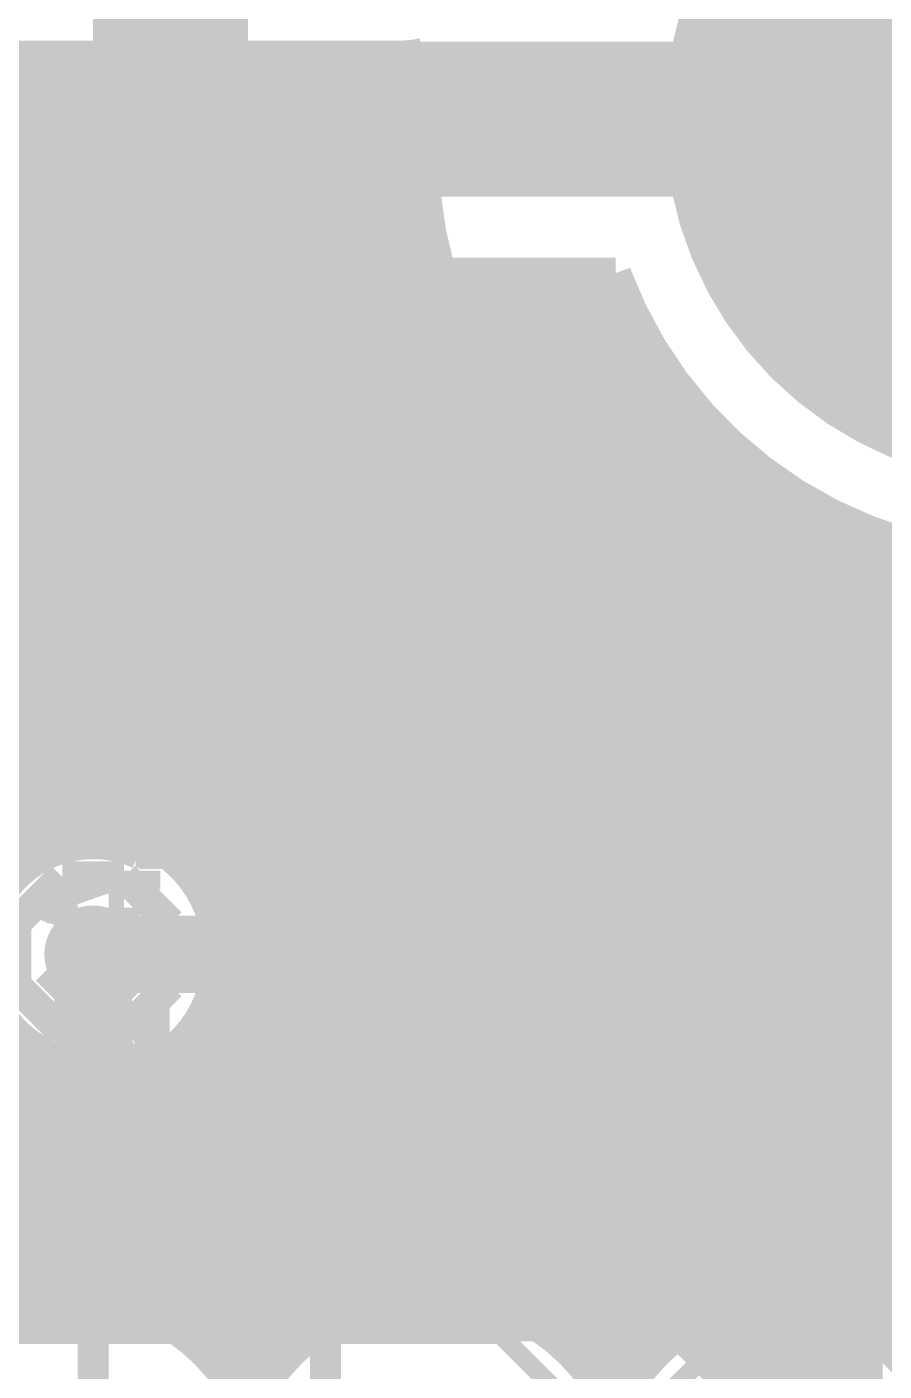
# Model space of a CAD drawing. Extents: x -5 to 157, y -120 to 103.
# Drawn here: x 94.07 to 101.1, y 77.73 to 88.76 of the extents above; entities that cross this region are included whole.
import ezdxf

# ---------------------------------------------------------------- set-up
doc = ezdxf.new("R2010")
doc.units = 0
doc.header["$MEASUREMENT"] = 0
doc.layers.get('0').update_dxf_attribs({"linetype": 'CONTINUOUS'})
for name, color, linetype in [('22-304-2_BOT', 7, 'CONTINUOUS'), ('22-304-2_DRD', 7, 'CONTINUOUS'), ('22-304-2_DRL', 2, 'CONTINUOUS'), ('22-304-2_IN1', 4, 'CONTINUOUS'), ('22-304-2_IN2', 3, 'CONTINUOUS'), ('22-304-2_SMB', 5, 'CONTINUOUS'), ('22-304-2_SMT', 10, 'CONTINUOUS'), ('22-304-2_SPB', 14, 'CONTINUOUS'), ('22-304-2_SSB', 12, 'CONTINUOUS'), ('22-304-2_SST', 11, 'CONTINUOUS'), ('22-304-2_TOP', 13, 'CONTINUOUS'), ('THRUHOLE_TAP', 7, 'CONTINUOUS')]:
    doc.layers.add(name, color=color, linetype=linetype)

# ---------------------------------------------------------------- blocks, each defined once
blk = doc.blocks.new('ROUND_1')
at = {"const_width": 2.99974}
blk.add_lwpolyline([(-1.49987, 0, 1), (1.49987, 0, 1)], format="xyb", close=True, dxfattribs=at)
blk = doc.blocks.new('ROUND_39')
at = {"const_width": 0.40005}
blk.add_lwpolyline([(-0.200024, 0, 1), (0.200024, 0, 1)], format="xyb", close=True, dxfattribs=at)
blk = doc.blocks.new('RECTANGLE_62')
blk.add_solid([(0.35052, 0.25019), (0.35052, -0.25019), (-0.35052, 0.25019), (-0.35052, -0.25019)])
blk = doc.blocks.new('ROUND_83')
at = {"const_width": 1.6002}
blk.add_lwpolyline([(-0.8001, 0, 1), (0.8001, 0, 1)], format="xyb", close=True, dxfattribs=at)
blk = doc.blocks.new('ROUND_88')
at = {"const_width": 0.10033}
blk.add_lwpolyline([(-0.050164, 0, 1), (0.050164, 0, 1)], format="xyb", close=True, dxfattribs=at)
blk = doc.blocks.new('RECTANGLE_11')
blk.add_solid([(0.40005, 0.29972), (0.40005, -0.29972), (-0.40005, 0.29972), (-0.40005, -0.29972)])
blk = doc.blocks.new('ROUND_80')
at = {"const_width": 0.10033}
blk.add_lwpolyline([(-0.050164, 0, 1), (0.050164, 0, 1)], format="xyb", close=True, dxfattribs=at)

msp = doc.modelspace()

# ---------------------------------------------------------------- linework, layer by layer
at = {"layer": '22-304-2_BOT'}
for points, const_width in [([(88.9, 94.91472), (89.61628, 94.91472), (95.25, 89.281), (95.25, 85.725), (99.568, 81.407), (100.9142, 81.407), (101.6, 80.7212)], 1.27), ([(100.38334, 76.7334), (100.457, 76.80706), (100.457, 77.724), (92.41536, 85.76564), (91.44, 85.76564)], 1.27), ([(94.615, 81.153), (94.615, 79.77378)], 0.635), ([(94.615, 79.77378), (92.71, 79.77378)], 0.635), ([(96.52, 79.77378), (94.615, 79.77378)], 0.635), ([(101.6, 79.2988), (100.5332, 78.232), (100.4697, 78.232), (100.4697, 76.82992), (100.38334, 76.75626), (100.38334, 76.7334)], 0.635), ([(94.615, 78.97368), (94.615, 76.96454), (94.3864, 76.7334)], 0.254), ([(96.52, 78.97368), (96.52, 77.59954), (97.3836, 76.7334)], 0.254)]:
    msp.add_lwpolyline(points, dxfattribs=dict(at, const_width=const_width))
at = {"layer": '22-304-2_DRD', "const_width": 0.254}
for points in [[(103.57104, 89.27084), (101.03104, 86.73084)], [(94.361, 81.788), (93.98, 81.407)], [(94.869, 81.788), (94.361, 81.788)], [(95.25, 81.407), (94.869, 81.788)], [(94.361, 81.534), (94.361, 81.407)], [(94.488, 81.534), (94.361, 81.534)], [(94.488, 81.407), (94.488, 81.534)], [(94.742, 81.534), (94.742, 81.407)], [(94.869, 81.534), (94.742, 81.534)], [(94.869, 81.407), (94.869, 81.534)], [(93.98, 81.407), (93.98, 80.899)], [(94.361, 81.407), (94.488, 81.407)], [(94.742, 81.407), (94.869, 81.407)], [(95.25, 80.899), (95.25, 81.407)], [(94.488, 80.772), (94.234, 81.026)], [(94.996, 81.026), (94.742, 80.772)], [(93.98, 80.899), (94.361, 80.518)], [(94.869, 80.518), (95.25, 80.899)], [(94.742, 80.772), (94.488, 80.772)], [(94.361, 80.518), (94.869, 80.518)]]:
    msp.add_lwpolyline(points, dxfattribs=at)
at = {"layer": '22-304-2_IN2'}
for points, const_width in [([(83.12404, 77.5208), (83.185, 77.57922), (83.185, 81.915), (89.27084, 88.00084), (102.30104, 88.00084)], 1.27), ([(98.89998, 86.73846), (89.79154, 86.73846)], 0.254), ([(93.98, 86.73846), (93.98, 81.95818)], 0.254), ([(94.2086, 86.73846), (94.2086, 82.09534)], 0.254), ([(94.4372, 86.73846), (94.4372, 82.16392)], 0.254), ([(94.6658, 86.73846), (94.6658, 82.17662)], 0.254), ([(94.8944, 86.73846), (94.8944, 82.14106)], 0.254), ([(95.123, 86.73846), (95.123, 82.04454)], 0.254), ([(95.3516, 86.73846), (95.3516, 81.86674)], 0.254), ([(95.5802, 86.73846), (95.5802, 81.50098)], 0.254), ([(95.8088, 86.73846), (95.8088, 77.5208)], 0.254), ([(96.0374, 86.73846), (96.0374, 77.64526)], 0.254), ([(96.266, 86.73846), (96.266, 77.9145)], 0.254), ([(96.4946, 86.73846), (96.4946, 78.09484)], 0.254), ([(96.7232, 86.73846), (96.7232, 78.2193)], 0.254), ([(96.9518, 86.73846), (96.9518, 78.30058)], 0.254), ([(97.1804, 86.73846), (97.1804, 78.3463)], 0.254), ([(97.409, 86.73846), (97.409, 78.359)], 0.254), ([(97.6376, 86.73846), (97.6376, 78.34122)], 0.254), ([(97.8662, 86.73846), (97.8662, 78.28788)], 0.254), ([(98.0948, 86.73846), (98.0948, 78.19644)], 0.254), ([(98.3234, 86.73846), (98.3234, 78.06182)], 0.254), ([(98.552, 86.73846), (98.552, 77.86624)], 0.254), ([(98.7806, 86.73846), (98.7806, 77.56906)], 0.254), ([(98.9711, 86.5632), (89.61628, 86.5632)], 0.254), ([(99.0092, 86.47684), (99.0092, 77.60208)], 0.254), ([(99.07778, 86.3346), (89.38768, 86.3346)], 0.254), ([(99.20732, 86.106), (89.15908, 86.106)], 0.254), ([(99.2378, 86.05774), (99.2378, 77.88656)], 0.254), ([(99.35972, 85.8774), (88.93048, 85.8774)], 0.254), ([(99.54006, 85.6488), (88.70188, 85.6488)], 0.254), ([(99.4664, 85.7377), (99.4664, 78.07706)], 0.254), ([(99.75088, 85.4202), (88.47328, 85.4202)], 0.254), ([(99.695, 85.47608), (99.695, 78.2066)], 0.254), ([(100.00488, 85.1916), (88.24468, 85.1916)], 0.254), ([(99.9236, 85.26018), (99.9236, 78.29296)], 0.254), ([(100.1522, 85.0773), (100.1522, 78.34376)], 0.254), ([(100.3173, 84.963), (88.01608, 84.963)], 0.254), ([(100.3808, 84.92236), (100.3808, 78.359)], 0.254), ([(100.6094, 84.79282), (100.6094, 78.34376)], 0.254), ([(100.7237, 84.7344), (87.78748, 84.7344)], 0.254), ([(100.838, 84.68106), (100.838, 78.2955)], 0.254), ([(101.0666, 84.58962), (101.0666, 78.20914)], 0.254), ([(101.33076, 84.5058), (87.55888, 84.5058)], 0.254), ([(106.426, 84.2772), (87.33028, 84.2772)], 0.254), ([(106.426, 84.0486), (87.10168, 84.0486)], 0.254), ([(106.426, 83.82), (86.87308, 83.82)], 0.254), ([(106.426, 83.5914), (86.64448, 83.5914)], 0.254), ([(106.426, 83.3628), (86.41588, 83.3628)], 0.254), ([(106.426, 83.1342), (86.18728, 83.1342)], 0.254), ([(106.426, 82.9056), (85.95868, 82.9056)], 0.254), ([(106.426, 82.677), (85.73008, 82.677)], 0.254), ([(106.426, 82.4484), (85.50148, 82.4484)], 0.254), ([(106.426, 82.2198), (85.27288, 82.2198)], 0.254), ([(94.02318, 81.9912), (85.04428, 81.9912)], 0.254), ([(106.426, 81.9912), (95.20682, 81.9912)], 0.254), ([(106.426, 81.7626), (95.4405, 81.7626)], 0.254), ([(106.426, 81.534), (95.5675, 81.534)], 0.254), ([(106.426, 81.3054), (95.62846, 81.3054)], 0.254), ([(106.426, 81.0768), (95.63862, 81.0768)], 0.254), ([(95.5802, 80.80502), (95.5802, 77.8383)], 0.254), ([(106.426, 80.8482), (95.59544, 80.8482)], 0.254), ([(106.426, 80.6196), (95.4913, 80.6196)], 0.254), ([(93.98, 80.34528), (93.98, 78.3082)], 0.254), ([(106.426, 80.391), (95.3008, 80.391)], 0.254), ([(95.3516, 80.43926), (95.3516, 78.0415)], 0.254), ([(95.123, 80.26146), (95.123, 78.18374)], 0.254), ([(94.34576, 80.1624), (84.44738, 80.1624)], 0.254), ([(94.2086, 80.21066), (94.2086, 78.35138)], 0.254), ([(94.4372, 80.14208), (94.4372, 78.359)], 0.254), ([(94.6658, 80.12684), (94.6658, 78.33614)], 0.254), ([(106.426, 80.1624), (94.8817, 80.1624)], 0.254), ([(94.8944, 80.16494), (94.8944, 78.27772)], 0.254), ([(106.426, 79.9338), (84.44738, 79.9338)], 0.254), ([(106.426, 79.7052), (84.44738, 79.7052)], 0.254), ([(106.426, 79.4766), (84.44738, 79.4766)], 0.254), ([(106.426, 79.248), (84.44738, 79.248)], 0.254), ([(106.426, 79.0194), (84.44738, 79.0194)], 0.254), ([(106.426, 78.7908), (84.44738, 78.7908)], 0.254), ([(106.426, 78.5622), (84.44738, 78.5622)], 0.254), ([(94.08922, 78.3336), (93.01226, 78.3336)], 0.254), ([(97.08896, 78.3336), (94.68104, 78.3336)], 0.254), ([(100.0887, 78.3336), (97.68078, 78.3336)], 0.254), ([(106.426, 78.3336), (100.68052, 78.3336)], 0.254), ([(96.50984, 78.105), (95.26016, 78.105)], 0.254), ([(99.50958, 78.105), (98.2599, 78.105)], 0.254), ([(96.22536, 77.8764), (95.5421, 77.8764)], 0.254), ([(99.2251, 77.8764), (98.54184, 77.8764)], 0.254), ([(96.0374, 77.6478), (95.73006, 77.6478)], 0.254), ([(99.03714, 77.6478), (98.7298, 77.6478)], 0.254)]:
    msp.add_lwpolyline(points, dxfattribs=dict(at, const_width=const_width))
at = {"layer": '22-304-2_IN2', "const_width": 0.254}
for points in [[(98.89998, 86.73846, 0.3135557), (102.30104, 84.37372)], [(94.615, 82.17916, 0.4142136), (93.58884, 81.153)], [(95.64116, 81.153, 0.4142136), (94.615, 82.17916)], [(93.58884, 81.153, 0.4142136), (94.615, 80.12684)], [(94.615, 80.12684, 0.4142136), (95.64116, 81.153)], [(94.3864, 78.36154, 0.2568722), (93.01134, 77.6052)], [(95.885, 77.36332, 0.301923), (94.3864, 78.35901)], [(97.3836, 78.36154, 0.3019234), (95.885, 77.36332)], [(98.88474, 77.36332, 0.3020881), (97.3836, 78.36154)], [(100.38334, 78.36154, 0.3019234), (98.88474, 77.36332)], [(101.94544, 77.18552, 0.3339065), (100.38334, 78.359)]]:
    msp.add_lwpolyline(points, format="xyb", dxfattribs=at)
at = {"layer": '22-304-2_SPB', "const_width": 0.127}
for points in [[(94.31528, 79.87538), (94.31528, 79.57566)], [(94.91472, 79.87538), (94.31528, 79.87538)], [(94.41688, 79.87538), (94.41688, 79.57566)], [(94.53118, 79.87538), (94.53118, 79.57566)], [(94.64548, 79.87538), (94.64548, 79.57566)], [(94.75978, 79.87538), (94.75978, 79.57566)], [(94.87408, 79.87538), (94.87408, 79.57566)], [(94.91472, 79.87538), (94.91472, 79.57566)], [(96.22028, 79.87538), (96.22028, 79.57566)], [(96.81972, 79.87538), (96.22028, 79.87538)], [(96.32188, 79.87538), (96.32188, 79.57566)], [(96.43618, 79.87538), (96.43618, 79.57566)], [(96.55048, 79.87538), (96.55048, 79.57566)], [(96.66478, 79.87538), (96.66478, 79.57566)], [(96.77908, 79.87538), (96.77908, 79.57566)], [(96.81972, 79.87538), (96.81972, 79.57566)], [(94.91472, 79.79156), (94.31528, 79.79156)], [(96.81972, 79.79156), (96.22028, 79.79156)], [(94.91472, 79.67726), (94.31528, 79.67726)], [(96.81972, 79.67726), (96.22028, 79.67726)], [(94.91472, 79.57566), (94.31528, 79.57566)], [(96.81972, 79.57566), (96.22028, 79.57566)], [(94.91472, 79.17434), (94.31528, 79.17434)], [(94.31528, 79.17434), (94.31528, 78.87462)], [(94.91472, 79.09052), (94.31528, 79.09052)], [(94.41688, 79.17434), (94.41688, 78.87462)], [(94.53118, 79.17434), (94.53118, 78.87462)], [(94.64548, 79.17434), (94.64548, 78.87462)], [(94.75978, 79.17434), (94.75978, 78.87462)], [(94.87408, 79.17434), (94.87408, 78.87462)], [(94.91472, 79.17434), (94.91472, 78.87462)], [(96.81972, 79.17434), (96.22028, 79.17434)], [(96.22028, 79.17434), (96.22028, 78.87462)], [(96.81972, 79.09052), (96.22028, 79.09052)], [(96.32188, 79.17434), (96.32188, 78.87462)], [(96.43618, 79.17434), (96.43618, 78.87462)], [(96.55048, 79.17434), (96.55048, 78.87462)], [(96.66478, 79.17434), (96.66478, 78.87462)], [(96.77908, 79.17434), (96.77908, 78.87462)], [(96.81972, 79.17434), (96.81972, 78.87462)], [(94.91472, 78.97622), (94.31528, 78.97622)], [(96.81972, 78.97622), (96.22028, 78.97622)], [(94.91472, 78.87462), (94.31528, 78.87462)], [(96.81972, 78.87462), (96.22028, 78.87462)]]:
    msp.add_lwpolyline(points, dxfattribs=at)
at = {"layer": '22-304-2_SSB', "const_width": 0.1524}
for points in [[(96.09582, 82.96402), (95.92818, 83.0834), (95.92818, 83.31962), (96.09582, 83.439), (96.266, 83.439), (96.60382, 83.20278), (96.94418, 83.439), (96.94418, 82.96402)], [(94.15018, 83.439), (94.15018, 82.96402), (94.82582, 83.439), (94.996, 83.439), (95.16618, 83.38058), (95.16618, 83.02498), (94.996, 82.96402)], [(94.996, 82.6008), (95.16618, 82.54238), (95.16618, 82.18678), (94.996, 82.12582), (94.82582, 82.12582), (94.65818, 82.18678), (94.65818, 82.54238), (94.488, 82.6008), (94.31782, 82.6008), (94.15018, 82.54238), (94.15018, 82.18678), (94.31782, 82.12582)], [(96.774, 82.6008), (96.94418, 82.54238), (96.94418, 82.18678), (96.774, 82.12582), (96.60382, 82.12582), (96.43618, 82.18678), (96.43618, 82.54238), (96.266, 82.6008), (96.09582, 82.6008), (95.92818, 82.54238), (95.92818, 82.18678), (96.09582, 82.12582)], [(95.16618, 81.7626), (94.82582, 81.7626), (94.15018, 81.52638), (94.82582, 81.28762), (95.16618, 81.28762)], [(96.94418, 81.7626), (96.60382, 81.7626), (95.92818, 81.52638), (96.60382, 81.28762), (96.94418, 81.28762)], [(100.7745, 78.5495), (100.7745, 81.4705), (102.4128, 81.4705), (102.4128, 78.5495), (100.7745, 78.5495)], [(99.3394, 80.6069), (100.3554, 80.9625), (100.3554, 80.49006)], [(95.16618, 80.9244), (95.16618, 80.44942)], [(96.94418, 80.9244), (96.94418, 80.44942)], [(94.15018, 80.68818), (95.16618, 80.68818)], [(95.92818, 80.68818), (96.94418, 80.68818)], [(94.107, 78.74), (94.107, 78.613), (94.234, 78.486), (95.123, 78.486), (95.123, 80.264), (94.107, 80.264), (94.107, 78.74)], [(96.012, 78.74), (96.012, 78.613), (96.139, 78.486), (97.028, 78.486), (97.028, 80.264), (96.012, 80.264), (96.012, 78.74)], [(99.3394, 79.7687), (100.3554, 80.1243), (100.3554, 79.65186)], [(99.8474, 79.1083), (99.3394, 79.2861)], [(99.8474, 78.81366), (99.8474, 79.16926), (100.01758, 79.2861), (100.18776, 79.2861), (100.3554, 79.16926), (100.3554, 78.81366), (99.3394, 78.81366)]]:
    msp.add_lwpolyline(points, dxfattribs=at)
at = {"layer": '22-304-2_SST', "const_width": 0.1524}
for points in [[(95.68942, 79.59598), (95.68942, 80.61198), (95.57004, 80.4418)], [(94.67342, 79.9338), (94.67342, 79.76362), (94.73184, 79.59598), (94.9706, 79.59598), (95.02902, 79.76362), (95.02902, 80.61198)], [(95.08744, 80.61198), (94.85122, 80.61198)], [(96.17202, 79.76362), (96.2914, 79.59598), (96.52762, 79.59598), (96.647, 79.76362), (96.647, 79.9338), (96.40824, 80.27162), (96.647, 80.61198), (96.17202, 80.61198)], [(95.8088, 79.59598), (95.57004, 79.59598)], [(98.73488, 78.69428), (98.73488, 79.20482), (99.7331, 79.20482), (99.7331, 78.69428), (98.73488, 78.69428), (93.03512, 78.69428), (92.03436, 78.69428), (89.46134, 78.69428), (89.46134, 77.71384), (89.46134, 72.61606), (88.05926, 72.61606), (88.05926, 74.16546), (88.05926, 74.69124), (88.05926, 75.83932), (88.05926, 76.3651), (89.46134, 76.3651)], [(99.7331, 78.69428), (102.30866, 78.69428)], [(93.1164, 75.49388), (95.6564, 75.49388), (95.6564, 78.03388), (93.8149, 78.03388), (93.1164, 77.33538), (93.1164, 75.49388)], [(96.1136, 78.03388), (96.1136, 75.49388), (98.6536, 75.49388), (98.6536, 77.33538), (97.9551, 78.03388), (96.1136, 78.03388)], [(99.11334, 75.49388), (101.65334, 75.49388), (101.65334, 78.03388), (99.81438, 78.03388), (99.11334, 77.33538), (99.11334, 75.49388)]]:
    msp.add_lwpolyline(points, dxfattribs=at)
at = {"layer": '22-304-2_TOP'}
for points, const_width in [([(81.153, 97.79), (81.153, 86.106), (89.154, 78.105), (100.965, 78.105), (102.362, 76.708), (102.362, 76.327), (102.235, 76.2)], 0.254), ([(97.155, 88.519), (82.804, 88.519)], 0.254), ([(93.98, 88.519), (93.98, 81.8007)], 0.254), ([(94.2086, 88.519), (94.2086, 81.96326)], 0.254), ([(94.4372, 88.519), (94.4372, 82.042)], 0.254), ([(94.6658, 88.519), (94.6658, 82.05978)], 0.254), ([(94.8944, 88.519), (94.8944, 82.0166)], 0.254), ([(95.123, 88.519), (95.123, 81.9785)], 0.254), ([(95.3516, 88.519), (95.3516, 81.9785)], 0.254), ([(95.5802, 88.519), (95.5802, 81.9785)], 0.254), ([(95.8088, 88.519), (95.8088, 81.9785)], 0.254), ([(96.0374, 88.519), (96.0374, 81.9785)], 0.254), ([(96.266, 88.519), (96.266, 81.9785)], 0.254), ([(96.4946, 88.519), (96.4946, 81.9785)], 0.254), ([(96.7232, 88.519), (96.7232, 81.9785)], 0.254), ([(96.9518, 88.519), (96.9518, 81.9785)], 0.254), ([(97.1804, 88.519), (97.1804, 81.9785)], 0.254), ([(97.31502, 88.392), (81.788, 88.392)], 0.254), ([(97.30232, 88.1634), (81.788, 88.1634)], 0.254), ([(97.29978, 87.9348), (81.788, 87.9348)], 0.254), ([(97.3074, 87.7062), (81.788, 87.7062)], 0.254), ([(97.32518, 87.4776), (81.788, 87.4776)], 0.254), ([(97.35566, 87.249), (82.53476, 87.249)], 0.254), ([(97.3963, 87.0204), (82.77606, 87.0204)], 0.254), ([(97.409, 86.95436), (97.409, 81.9785)], 0.254), ([(97.4471, 86.7918), (82.89544, 86.7918)], 0.254), ([(97.50806, 86.5632), (82.94624, 86.5632)], 0.254), ([(97.58426, 86.3346), (82.93608, 86.3346)], 0.254), ([(97.6376, 86.18982), (97.6376, 81.9785)], 0.254), ([(97.67062, 86.106), (82.86496, 86.106)], 0.254), ([(97.77222, 85.8774), (82.7151, 85.8774)], 0.254), ([(97.88652, 85.6488), (82.50682, 85.6488)], 0.254), ([(97.8662, 85.6869), (97.8662, 81.9785)], 0.254), ([(98.01606, 85.4202), (82.73542, 85.4202)], 0.254), ([(98.16084, 85.1916), (82.96402, 85.1916)], 0.254), ([(98.0948, 85.2932), (98.0948, 81.9785)], 0.254), ([(98.32594, 84.963), (83.19262, 84.963)], 0.254), ([(98.3234, 84.96554), (98.3234, 81.9785)], 0.254), ([(98.51136, 84.7344), (83.42122, 84.7344)], 0.254), ([(98.552, 84.68868), (98.552, 81.9785)], 0.254), ([(98.72218, 84.5058), (83.64982, 84.5058)], 0.254), ([(98.7806, 84.44738), (98.7806, 81.9785)], 0.254), ([(98.96094, 84.2772), (83.87842, 84.2772)], 0.254), ([(99.0092, 84.23402), (99.0092, 81.9785)], 0.254), ([(99.23272, 84.0486), (84.10702, 84.0486)], 0.254), ([(99.2378, 84.04606), (99.2378, 81.9785)], 0.254), ([(99.4664, 83.87842), (99.4664, 81.9785)], 0.254), ([(99.55276, 83.82), (84.33562, 83.82)], 0.254), ([(99.695, 83.7311), (99.695, 81.9785)], 0.254), ([(99.93884, 83.5914), (84.56422, 83.5914)], 0.254), ([(99.9236, 83.59902), (99.9236, 81.9785)], 0.254), ([(100.1522, 83.48218), (100.1522, 81.9785)], 0.254), ([(100.42652, 83.3628), (84.79282, 83.3628)], 0.254), ([(100.3808, 83.38058), (100.3808, 81.9785)], 0.254), ([(100.6094, 83.29168), (100.6094, 81.96326)], 0.254), ([(100.838, 83.21548), (100.838, 81.88452)], 0.254), ([(101.1428, 83.1342), (85.02142, 83.1342)], 0.254), ([(101.0666, 83.15198), (101.0666, 81.70926)], 0.254), ([(106.426, 82.9056), (85.25002, 82.9056)], 0.254), ([(106.426, 82.677), (85.47862, 82.677)], 0.254), ([(106.426, 82.4484), (85.70722, 82.4484)], 0.254), ([(106.426, 82.2198), (85.93582, 82.2198)], 0.254), ([(94.26702, 81.9912), (86.16442, 81.9912)], 0.254), ([(106.426, 81.9912), (94.96298, 81.9912)], 0.254), ([(100.457, 81.9785), (94.99092, 81.9785)], 0.254), ([(106.426, 81.7626), (101.01326, 81.7626)], 0.254), ([(101.04882, 81.72958), (106.24058, 76.53782)], 0.254), ([(98.933, 72.136), (99.06, 72.136), (99.695, 71.501), (105.156, 71.501), (105.664, 72.009), (105.664, 75.946), (100.457, 81.153), (94.615, 81.153)], 0.635), ([(93.98, 80.5053), (93.98, 78.74)], 0.254), ([(94.12224, 80.391), (87.76462, 80.391)], 0.254), ([(94.2086, 80.3402), (94.2086, 78.74)], 0.254), ([(94.4372, 80.26146), (94.4372, 78.74)], 0.254), ([(94.6658, 80.24622), (94.6658, 78.74)], 0.254), ([(94.8944, 80.2894), (94.8944, 78.74)], 0.254), ([(100.1141, 80.3275), (94.99092, 80.3275)], 0.254), ([(95.123, 80.3275), (95.123, 78.74)], 0.254), ([(95.3516, 80.3275), (95.3516, 78.74)], 0.254), ([(95.5802, 80.3275), (95.5802, 78.74)], 0.254), ([(95.8088, 80.3275), (95.8088, 78.74)], 0.254), ([(96.0374, 80.3275), (96.0374, 78.74)], 0.254), ([(96.266, 80.3275), (96.266, 78.74)], 0.254), ([(96.4946, 80.3275), (96.4946, 78.74)], 0.254), ([(96.7232, 80.3275), (96.7232, 78.74)], 0.254), ([(96.9518, 80.3275), (96.9518, 78.74)], 0.254), ([(97.1804, 80.3275), (97.1804, 78.74)], 0.254), ([(97.409, 80.3275), (97.409, 78.74)], 0.254), ([(97.6376, 80.3275), (97.6376, 78.74)], 0.254), ([(97.8662, 80.3275), (97.8662, 78.74)], 0.254), ([(98.0948, 80.3275), (98.0948, 78.74)], 0.254), ([(98.3234, 80.3275), (98.3234, 78.74)], 0.254), ([(98.552, 80.3275), (98.552, 78.74)], 0.254), ([(98.7806, 80.3275), (98.7806, 78.74)], 0.254), ([(99.0092, 80.3275), (99.0092, 78.74)], 0.254), ([(99.2378, 80.3275), (99.2378, 78.74)], 0.254), ([(99.4664, 80.3275), (99.4664, 78.74)], 0.254), ([(99.695, 80.3275), (99.695, 78.74)], 0.254), ([(99.9236, 80.3275), (99.9236, 78.74)], 0.254), ([(100.1141, 80.3275), (104.8385, 75.6031)], 0.254), ([(100.1522, 80.2894), (100.1522, 78.74)], 0.254), ([(100.2792, 80.1624), (87.99322, 80.1624)], 0.254), ([(100.3808, 80.0608), (100.3808, 78.74)], 0.254), ([(100.5078, 79.9338), (88.22182, 79.9338)], 0.254), ([(100.6094, 79.8322), (100.6094, 78.74)], 0.254), ([(100.7364, 79.7052), (88.45042, 79.7052)], 0.254), ([(100.838, 79.6036), (100.838, 78.74)], 0.254), ([(100.965, 79.4766), (88.67902, 79.4766)], 0.254), ([(101.0666, 79.375), (101.0666, 78.73238)], 0.254), ([(101.1936, 79.248), (88.90762, 79.248)], 0.254), ([(101.4222, 79.0194), (89.13622, 79.0194)], 0.254), ([(101.6508, 78.7908), (89.36482, 78.7908)], 0.254), ([(100.965, 78.74), (89.41562, 78.74)], 0.254)]:
    msp.add_lwpolyline(points, dxfattribs=dict(at, const_width=const_width))
at = {"layer": '22-304-2_TOP', "const_width": 0.254}
for points in [[(97.155, 88.519, 0.0688599), (97.32744, 88.54286)], [(97.32772, 88.54186, 0.0270962), (97.29838, 88.00084)], [(97.29724, 88.00084, 0.4142136), (102.30104, 82.99704)], [(94.615, 82.05978, 0.4142136), (93.70822, 81.153)], [(94.99092, 81.9785, 0.107239), (94.615, 82.06006)], [(101.0412, 81.7372, 0.1989124), (100.457, 81.97918)], [(101.0412, 81.7372, 0.1989124), (100.457, 81.97918)], [(93.70822, 81.153, 0.4142136), (94.615, 80.24622)], [(94.615, 80.24622, 0.1072388), (94.9908, 80.32776)], [(101.41458, 78.55458, 0.1989124), (100.965, 78.7408)]]:
    msp.add_lwpolyline(points, format="xyb", dxfattribs=at)

# ---------------------------------------------------------------- block references
at = {"layer": '22-304-2_BOT'}
for name, p in [('ROUND_1', (102.30104, 88.00084)), ('ROUND_39', (94.615, 81.153)), ('RECTANGLE_62', (94.615, 79.77378)), ('RECTANGLE_62', (96.52, 79.77378)), ('RECTANGLE_62', (94.615, 78.97368)), ('RECTANGLE_62', (96.52, 78.97368))]:
    msp.add_blockref(name, p, dxfattribs=at)
at = {"layer": '22-304-2_DRL'}
for name, p in [('ROUND_83', (102.30104, 88.00084)), ('ROUND_88', (94.615, 81.153))]:
    msp.add_blockref(name, p, dxfattribs=at)
at = {"layer": '22-304-2_IN1'}
for name, p in [('ROUND_1', (102.30104, 88.00084)), ('ROUND_39', (94.615, 81.153))]:
    msp.add_blockref(name, p, dxfattribs=at)
at = {"layer": '22-304-2_IN2'}
for name, p in [('ROUND_1', (102.30104, 88.00084)), ('ROUND_39', (94.615, 81.153))]:
    msp.add_blockref(name, p, dxfattribs=at)
at = {"layer": '22-304-2_SMB'}
for name, p in [('ROUND_1', (102.30104, 88.00084)), ('RECTANGLE_11', (94.615, 79.77378)), ('RECTANGLE_11', (96.52, 79.77378)), ('RECTANGLE_11', (94.615, 78.97368)), ('RECTANGLE_11', (96.52, 78.97368))]:
    msp.add_blockref(name, p, dxfattribs=at)
at = {"layer": '22-304-2_SMT'}
msp.add_blockref('ROUND_1', (102.30104, 88.00084), dxfattribs=at)
at = {"layer": '22-304-2_TOP'}
for name, p in [('ROUND_1', (102.30104, 88.00084)), ('ROUND_39', (94.615, 81.153))]:
    msp.add_blockref(name, p, dxfattribs=at)
at = {"layer": 'THRUHOLE_TAP'}
for name, p in [('ROUND_83', (102.30104, 88.00084)), ('ROUND_80', (94.615, 81.153))]:
    msp.add_blockref(name, p, dxfattribs=at)

doc.saveas('drawing.dxf')
